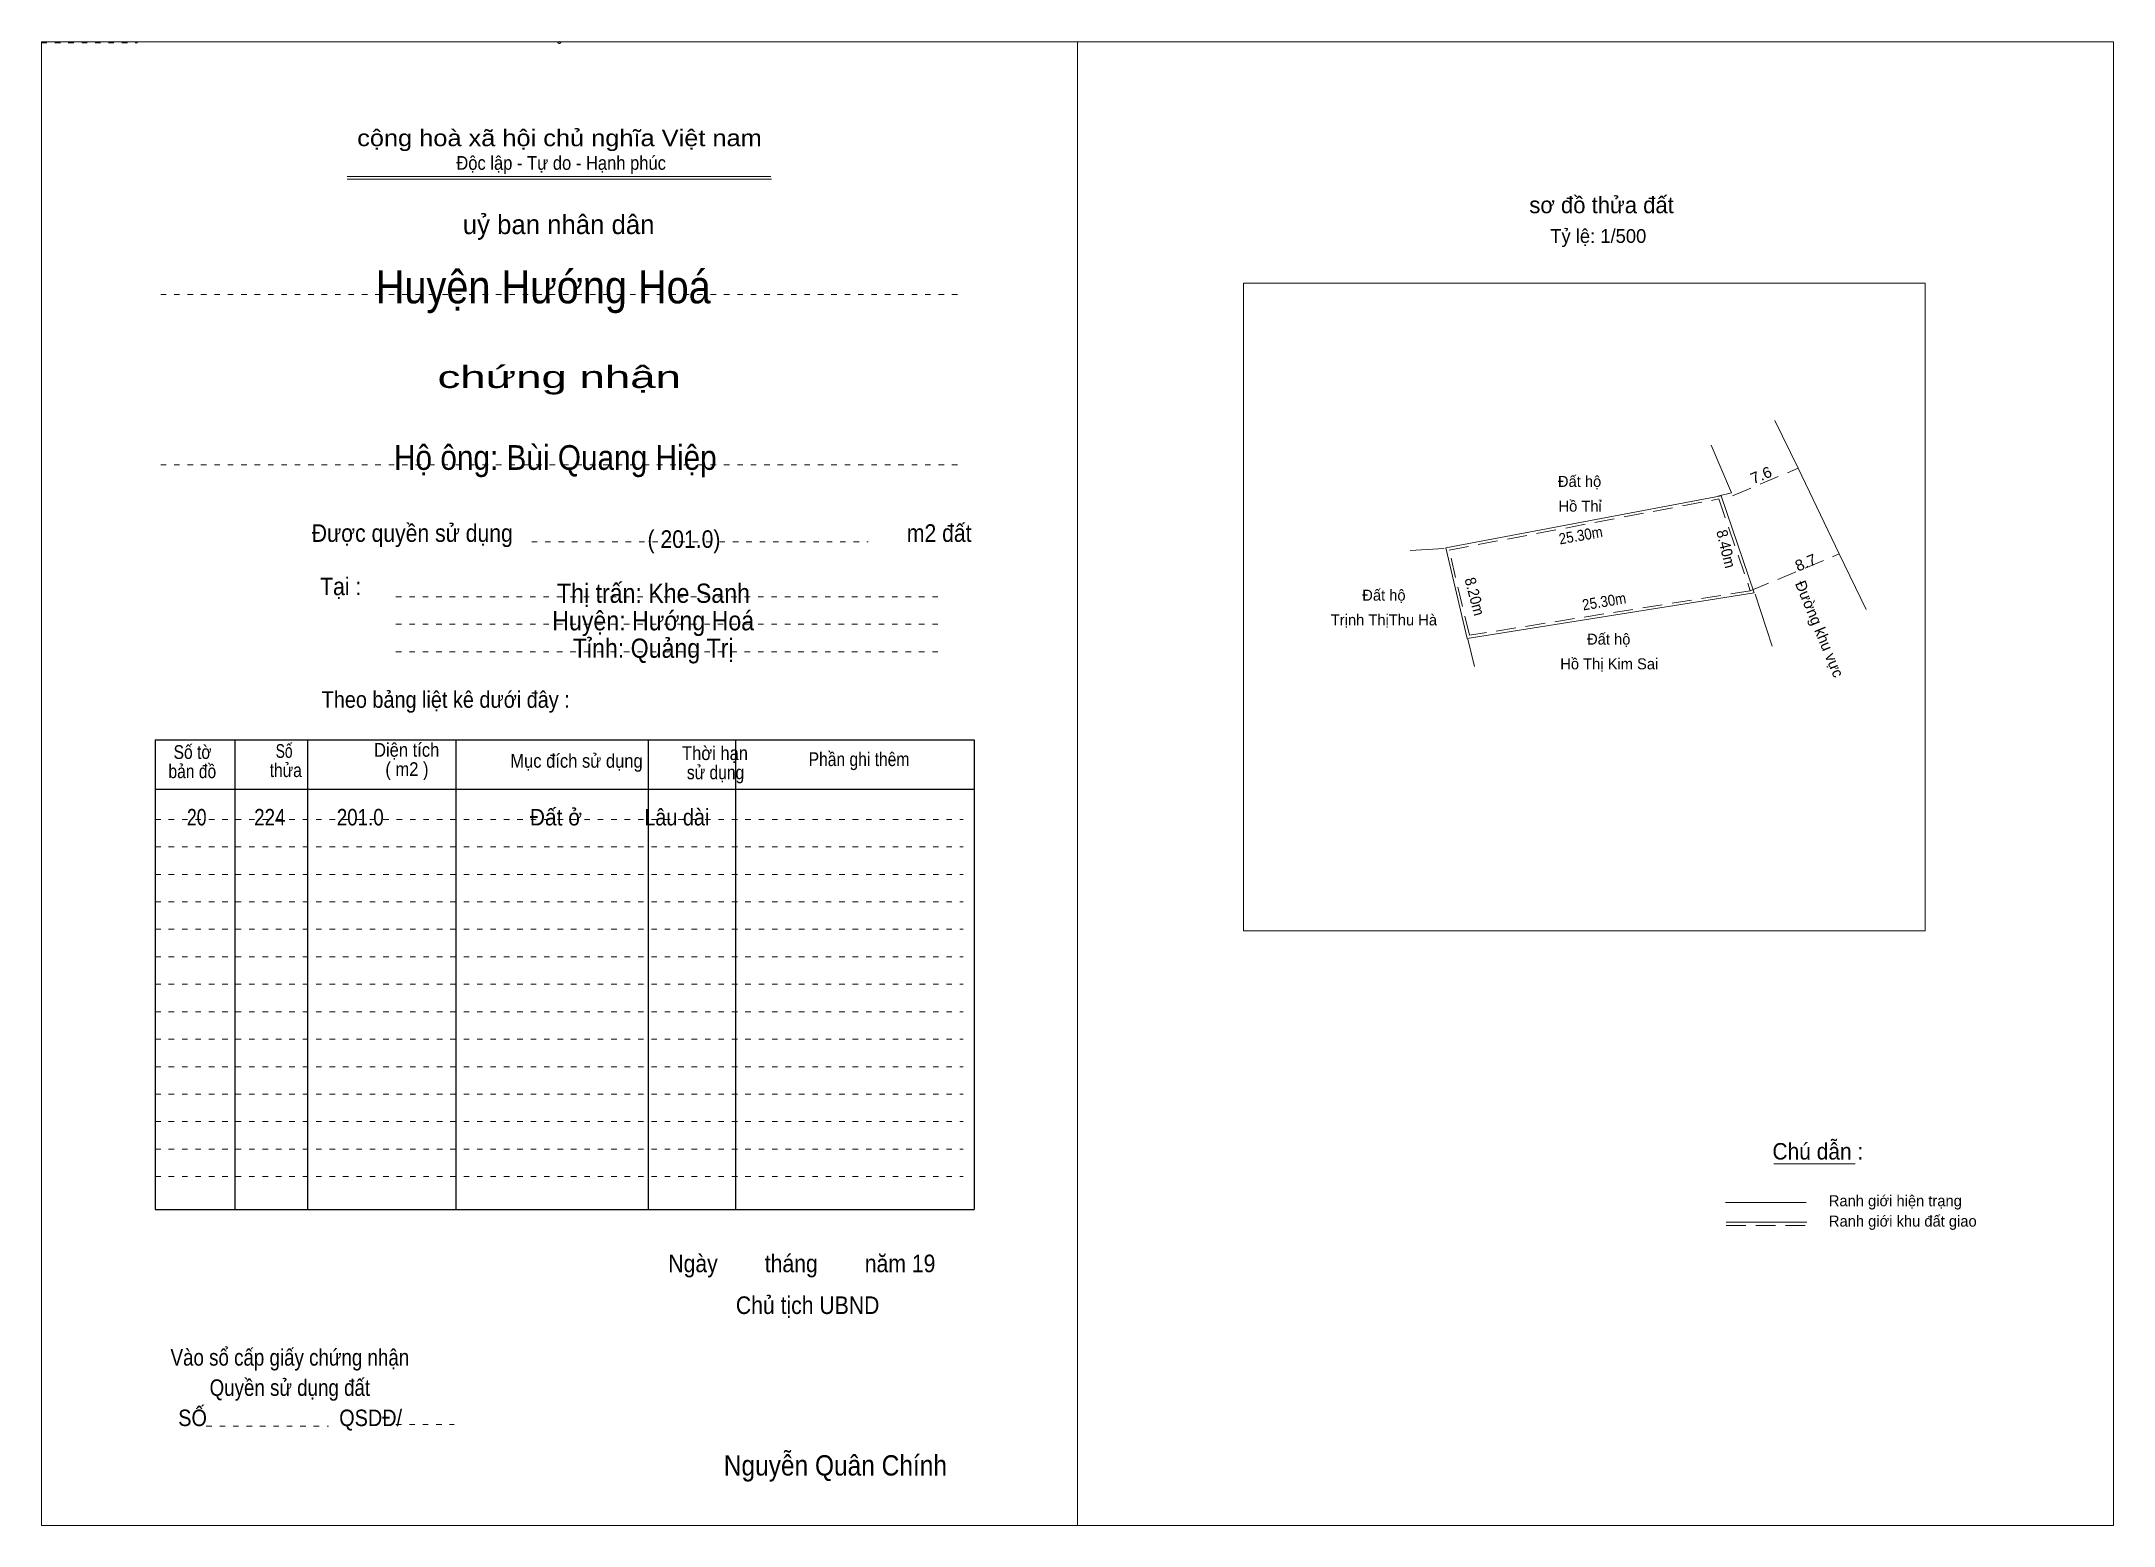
# Model space of a CAD drawing. Header units: centimetres. Extents: x -0.2 to 37.5, y -0.6 to 26.4.
import ezdxf
from ezdxf.enums import TextEntityAlignment as Align

# ---------------------------------------------------------------- set-up
doc = ezdxf.new("R2010")
doc.units = ezdxf.units.CM
doc.header["$LTSCALE"] = 0.12
doc.header["$PDMODE"] = 32
doc.header["$PDSIZE"] = 0.06
doc.linetypes.add('DOTTED', pattern=[1.5, 0.3, -1.2])
doc.linetypes.add('MEDIUM_DASHED', pattern=[4.5, 3, -1.5])
for name, color, linetype, lineweight in [('1', 7, 'DOTTED', 13), ('2', 7, 'Continuous', 13), ('22', 7, 'Continuous', 13), ('3', 7, 'Continuous', 13)]:
    doc.layers.add(name, color=color, linetype=linetype, lineweight=lineweight)
doc.layers.add('34', color=7, linetype='Continuous')

msp = doc.modelspace()

# ---------------------------------------------------------------- linework, layer by layer
at = {"layer": '1', "linetype": 'Continuous'}
for p, q in [((-0.16, 26.41), (-0.16, 24.71)), ((5.4, 23.96), (13.11, 23.96)), ((5.4, 23.91), (13.12, 23.91))]:
    msp.add_line(p, q, dxfattribs=at)
at = {"layer": '1'}
for p, q in [((-0.16, 26.39), (1.59, 26.39)), ((1.59, 26.41), (3.34, 26.41)), ((2.01, 21.81), (16.51, 21.81)), ((8.76, 17.31), (14.88, 17.31)), ((6.29, 16.31), (16.23, 16.31)), ((6.29, 15.81), (16.23, 15.81)), ((6.29, 15.31), (16.23, 15.31)), ((1.91, 12.26), (16.61, 12.26)), ((1.91, 11.76), (16.61, 11.76)), ((1.91, 11.26), (16.61, 11.26)), ((1.91, 10.76), (16.61, 10.76)), ((1.91, 10.26), (16.61, 10.26)), ((1.91, 9.76), (16.61, 9.76)), ((1.91, 9.26), (16.61, 9.26)), ((1.91, 8.76), (16.61, 8.76)), ((1.91, 8.26), (16.61, 8.26)), ((1.91, 7.76), (16.61, 7.76)), ((1.91, 7.26), (16.61, 7.26)), ((1.91, 6.76), (16.61, 6.76)), ((1.91, 6.26), (16.61, 6.26)), ((1.91, 5.76), (16.61, 5.76)), ((2.84, 1.22), (5.06, 1.22)), ((6.29, 1.25), (7.35, 1.25))]:
    msp.add_line(p, q, dxfattribs=at)
at = {"layer": '1', "linetype": 'Continuous', "lineweight": 25}
for p, q in [((1.91, 13.71), (16.81, 13.71)), ((1.91, 13.71), (1.91, 5.16)), ((3.36, 13.71), (3.36, 5.16)), ((4.68, 13.71), (4.68, 5.16)), ((7.38, 13.71), (7.38, 5.16)), ((10.88, 13.71), (10.88, 5.16)), ((12.47, 13.71), (12.47, 5.16)), ((16.81, 13.71), (16.81, 5.16)), ((1.91, 12.81), (16.81, 12.81)), ((1.91, 5.16), (16.81, 5.16))]:
    msp.add_line(p, q, dxfattribs=at)
at = {"layer": '1', "linetype": 'Continuous'}
msp.add_lwpolyline([(21.71, 22.02), (34.11, 22.02), (34.11, 10.23), (21.71, 10.23)], close=True, dxfattribs=at)
at = {"layer": '1'}
msp.add_point((9.26, 26.41), dxfattribs=at)
at = {"layer": '2'}
for p, q in [((31.36, 5.99), (32.84, 5.99)), ((30.48, 5.29), (31.95, 5.29)), ((30.49, 4.93), (31.96, 4.93))]:
    msp.add_line(p, q, dxfattribs=at)
at = {"layer": '2', "linetype": 'MEDIUM_DASHED'}
msp.add_line((30.49, 4.87), (31.96, 4.87), dxfattribs=at)
at = {"layer": '22'}
for p, q in [((30.59, 18.2), (30.22, 19.07)), ((25.39, 17.2), (30.4, 18.15)), ((30.34, 18.14), (30.59, 18.2)), ((30.4, 18.15), (31, 16.38)), ((25.36, 17.19), (24.74, 17.15)), ((25.78, 15.55), (25.39, 17.2)), ((31, 16.38), (25.78, 15.55)), ((31.02, 16.36), (31.33, 15.41)), ((25.79, 15.54), (25.91, 15.04))]:
    msp.add_line(p, q, dxfattribs=at)
at = {"layer": '22', "linetype": 'MEDIUM_DASHED'}
for p, q in [((30.61, 18.15), (31.8, 18.65)), ((25.45, 17.16), (30.36, 18.09)), ((30.36, 18.09), (30.93, 16.42)), ((25.82, 15.61), (25.45, 17.16)), ((30.93, 16.42), (32.55, 17.09)), ((30.93, 16.42), (25.82, 15.61))]:
    msp.add_line(p, q, dxfattribs=at)
at = {"layer": '22'}
msp.add_lwpolyline([(33.04, 16.08), (32.55, 17.09), (31.8, 18.65), (31.38, 19.52)], dxfattribs=at)
at = {"layer": '3'}
msp.add_line((18.69, 26.41), (18.69, -0.59), dxfattribs=at)
at = {"layer": '3', "linetype": 'DOTTED'}
msp.add_line((2.01, 18.71), (16.51, 18.71), dxfattribs=at)
at = {"layer": '3'}
for points in [[(18.69, 26.41), (-0.16, 26.41), (-0.16, -0.59), (18.69, -0.59)], [(18.69, -0.59), (37.54, -0.59), (37.54, 26.41), (18.69, 26.41)]]:
    msp.add_lwpolyline(points, dxfattribs=at)

# ---------------------------------------------------------------- texts
at = {"layer": '1'}
for s, height, width, p in [('cộng hoà xã hội chủ nghĩa Việt nam', 0.3, 1.15, (9.265, 24.51)), ('Độc lập - Tự do - Hạnh phúc', 0.25, 0.9, (9.295, 24.08)), ('chứng nhận', 0.4, 1.55, (9.26, 20.11)), ('Được quyền sử dụng                                                                   m2 đất', 0.32, 0.9, (10.76, 17.31)), ('Tại :', 0.32, 0.9, (5.285, 16.34)), ('Theo bảng liệt kê dưới đây :', 0.3, 0.9, (7.195, 14.29)), ('Số tờ', 0.25, 0.85, (2.59, 13.36)), ('Số ', 0.25, 0.75, (4.29, 13.38)), ('Diện tích', 0.25, 0.9, (6.485, 13.4)), ('Thời hạn', 0.25, 0.9, (12.095, 13.34)), ('bản đồ', 0.25, 0.85, (2.585, 13.01)), ('thửa', 0.25, 0.85, (4.285, 13.03)), ('( m2 )', 0.25, 0.9, (6.49, 13.05)), ('Mục đích sử dụng', 0.25, 0.9, (9.575, 13.2)), ('sử dụng', 0.25, 0.85, (12.105, 12.99)), ('Phần ghi thêm', 0.25, 0.85, (14.715, 13.23)), ('Ngày        tháng        năm 19', 0.32, 0.9, (13.675, 4.02)), ('Chủ tịch UBND', 0.32, 0.9, (13.78, 3.26)), ('Vào sổ cấp giấy chứng nhận', 0.3, 0.85, (4.36, 2.32)), ('Quyền sử dụng đất', 0.3, 0.85, (4.36, 1.77)), ('SỐ                        QSDĐ/', 0.3, 0.9, (4.365, 1.22))]:
    msp.add_text(s, height=height, dxfattribs=dict(at, width=width)).set_placement(p, align=Align.CENTER)
msp.add_text('uỷ ban nhân dân', height=0.35, dxfattribs=at).set_placement((9.25, 22.91), align=Align.CENTER)
at = {"layer": '2'}
for s, height, width, p in [('Chú dẫn :', 0.3, 0.95, (32.16, 6.07)), ('Nguyễn Quân Chính', 0.37, 0.9, (14.285, 0.32))]:
    msp.add_text(s, height=height, dxfattribs=dict(at, width=width)).set_placement(p, align=Align.CENTER)
for s, p in [('Ranh giới hiện trạng', (33.57, 5.22)), ('Ranh giới khu đất giao', (33.705, 4.85))]:
    msp.add_text(s, height=0.2, dxfattribs=at).set_placement(p, align=Align.CENTER)
at = {"layer": '22'}
for s, height, p in [('sơ đồ thửa đất', 0.3, (28.225, 23.29)), ('Tỷ lệ: 1/500', 0.25, (28.165, 22.75)), ('Đất hộ', 0.2, (27.825, 18.31)), ('Hồ Thỉ', 0.2, (27.835, 17.86)), ('Đất hộ', 0.2, (24.265, 16.24)), ('Trịnh ThịThu Hà', 0.2, (24.265, 15.79)), ('Đất hộ', 0.2, (28.355, 15.44)), ('Hồ Thị Kim Sai', 0.2, (28.365, 14.99))]:
    msp.add_text(s, height=height, dxfattribs=at).set_placement(p, align=Align.CENTER)
for s, rotation, width, p in [('7.6', 22.852, 1.05, (31.1662, 18.4327)), ('25.30m', 9.99, 0.9, (27.8627, 17.3309)), ('8.40m', 283.579, 0.95, (30.3925, 17.1585)), ('8.7', 22.291, 1.05, (31.9771, 16.8408)), ('8.20m', 284.783, 0.95, (25.8196, 16.2905)), ('25.30m', 9.529, 0.9, (28.2884, 16.1269))]:
    msp.add_text(s, height=0.2, rotation=rotation, dxfattribs=dict(at, width=width)).set_placement(p, align=Align.CENTER)
msp.add_text('Đường khu vực', height=0.2, rotation=292.426, dxfattribs=at).set_placement((32.0974, 15.6881), align=Align.CENTER)
at = {"layer": '34'}
for s, height, width, p in [('Huyện Hướng Hoá', 0.6, 0.9, (8.97, 21.65)), ('Hộ ông: Bùi Quang Hiệp', 0.45, 0.9, (9.19, 18.62)), ('( 201.0)', 0.32, 0.9, (11.53, 17.2)), ('Thị trấn: Khe Sanh', 0.35, 0.9, (10.975, 16.2)), ('Huyện: Hướng Hoá', 0.35, 0.9, (10.97, 15.7)), ('Tỉnh: Quảng Trị', 0.35, 0.9, (10.97, 15.2)), ('20', 0.3, 0.8, (2.665, 12.15)), ('224', 0.3, 0.85, (3.995, 12.15)), ('201.0', 0.3, 0.85, (5.64, 12.15)), ('Đất ở', 0.3, 0.95, (9.2, 12.15)), ('Lâu dài', 0.3, 0.9, (11.4, 12.15))]:
    msp.add_text(s, height=height, dxfattribs=dict(at, width=width)).set_placement(p, align=Align.CENTER)

doc.saveas('drawing.dxf')
